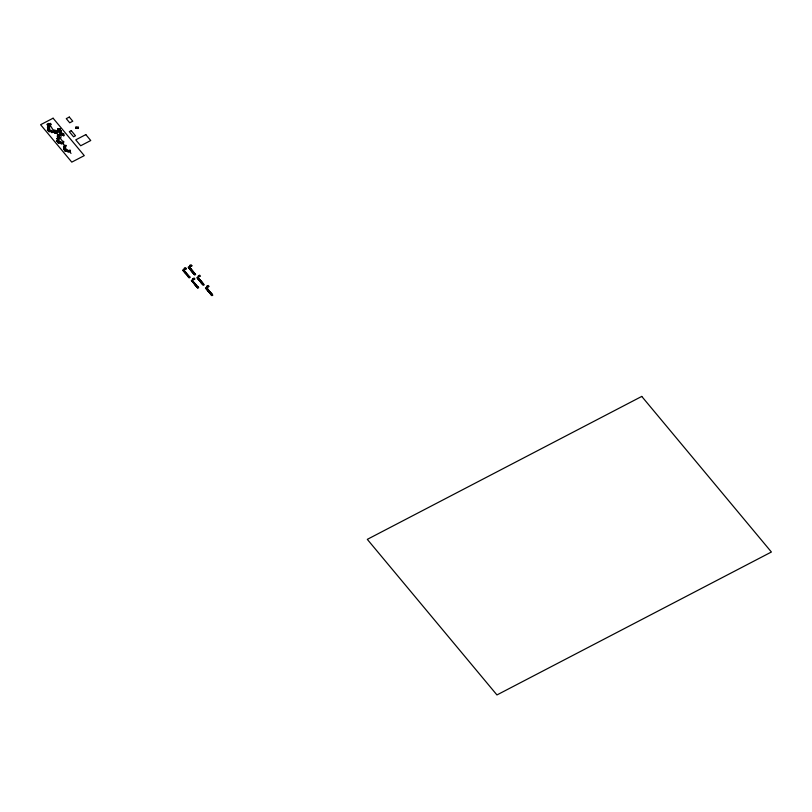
<?xml version="1.0" encoding="UTF-8"?>
<svg xmlns="http://www.w3.org/2000/svg" width="812" height="812" viewBox="0 0 812 812"><rect width="100%" height="100%" fill="white"/><g stroke="black" fill="none" stroke-linecap="round" stroke-linejoin="round"><path stroke-width="1.22" d="M49.167 123.992L48.72 123.454L46.903 124.439L48.69 126.591L48.74 125.799L49.288 126.378M49.116 124.206L48.202 123.728M49.776 124.317L48.608 125.058M49.877 124.449L48.466 125.18L47.989 124.601L50.496 123.343L50.923 123.85L49.979 124.195L50.618 124.804M50.192 124.865L50.821 124.693L50.303 124.023L50.821 124.693L50.273 125.028M47.847 126.916L48.395 126.581L49.43 127.829L48.253 127.454M47.938 127.078L47.38 127.322L48.75 128.925L49.918 129.057L48.507 129.798M48.426 126.733L49.836 125.992L50.324 126.57L48.913 127.311M47.817 127.778L48.832 128.093M47.806 127.829L48.69 127.443M48.294 129.078L48.334 128.286L48.882 128.864M49.43 128.479L47.705 129.707M47.532 129.555L47.401 130.316L48.284 129.92M48.06 129.26L48.7 129.524M47.411 130.265L47.878 129.92L49.035 131.3L48.446 131.503M48.162 129.778L49.319 131.138M49.197 131.026L48.385 131.493L49.339 131.727M49.42 130.894L50.831 130.153L51.318 130.732L49.867 131.432M49.167 131.524L50.06 131.554L47.999 129.067M51.491 132.194L52.08 130.996L53.105 132.234L52.506 132.508M51.43 132.173L52.242 131.717M52.465 131.585L53.876 130.844L54.363 131.422L52.912 132.112M59.55 128.57L60.494 128.803L59.855 129.981L58.819 128.743L59.682 128.783M59.459 129.402L58.048 130.133L57.571 129.555L59.418 128.479M52.384 132.407L51.856 132.681L50.517 131.057M57.622 129.575L59.012 128.864M59.357 129.281L57.611 130.935L52.973 129.707L49.238 123.789L49.836 123.515M59.581 129.149L60.037 129.839M53.186 132.041L54.15 132.295M55.551 132.315L56.962 131.574L57.449 132.153L55.338 132.924M53.704 131.676L54.607 132.904L55.165 131.727L56.19 132.965M55.429 132.569L54.972 131.869M55.652 132.437L56.962 131.625M55.47 133.148L54.516 132.914M55.998 132.853L57.388 132.143M60.403 130.864L61.083 130.58L61.489 131.067L60.89 131.331M61.073 130.62L59.377 130.58L60.616 131.838M56.708 133.3L56.789 132.407M60.139 132.244L60.809 132.041M61.052 131.605L60.423 131.219M61.276 132.214L61.174 131.453L59.844 132.143L61.367 132.833L61.458 132.123M57.967 134.802L59.032 135.107M58.028 136.162L59.185 136.558L58.149 135.31L57.855 135.959M57.682 135.807L57.134 136.051L58.606 138.405M58.18 135.462L59.591 134.731L60.068 135.299L58.657 136.04M58.84 135.31L59.073 135.827M58.312 136.02L58.971 136.619M57.55 136.558L58.434 136.172M62.839 133.777L63.509 133.493L63.915 133.98L63.316 134.244M62.94 133.899L62.422 133.168L61.813 133.493L63.042 134.751M58.119 137.066L58.048 137.867M76.399 127.687L75.577 128.154L76.531 128.387M76.622 127.555L78.033 126.824L78.51 127.403L77.069 128.093M62.575 135.157L63.234 134.954M63.488 134.518L62.808 134.477M76.196 127.981L75.617 127.291L76.226 126.976L77.262 128.215L76.399 128.174M76.501 127.809L75.881 127.2M57.236 138.172L57.784 137.847L58.819 139.085L58.21 139.4L57.632 138.71L58.758 139.075M63.701 135.127L63.6 134.366L62.27 135.056L63.793 135.746L63.884 135.036M57.185 139.085L57.794 138.842M58.19 138.446L59.641 137.817M58.291 138.568L59.702 137.837L59.225 137.258L56.769 138.578L58.129 140.192M77.333 128.012L78.307 128.276L77.85 127.657M57.053 140.983L57.378 140.324L59.449 142.81L58.586 142.77M57.226 141.197L58.413 142.557M57.54 141.044L58.708 142.394M57.388 141.329L56.363 141.065L58.819 139.745L59.296 140.314L57.784 140.933M58.576 142.283L57.764 142.75L58.718 142.983M58.799 142.151L60.21 141.42L60.697 141.998L59.246 142.689M59.723 142.303L59.124 141.988M60.91 142.587L61.458 143.247L60.849 142.567L61.458 142.252L62.494 143.501L61.895 143.765M60.809 143.44L61.631 142.973M61.854 142.841L63.265 142.1L63.742 142.679L62.301 143.379M61.763 143.673L61.235 143.947L59.905 142.323M63.965 146.251L64.513 145.927L65.549 147.165L64.361 146.789L64.95 147.429M64.057 146.414L63.498 146.657L64.858 148.271M64.544 146.069L65.955 145.338L66.442 145.916L65.021 146.647M65.214 145.916L65.346 146.485M63.925 147.165L64.798 146.779M63.651 148.9L63.519 149.652L64.402 149.266M64.138 148.555L65.549 147.825L66.036 148.403L64.625 149.134M64.808 148.403L65.041 148.921M63.793 149.063L64.107 148.413L66.178 150.89L65.315 150.849M63.996 149.256L65.143 150.636M64.28 149.124L65.437 150.474M65.143 149.652L64.534 149.966L65.234 149.804M65.021 150.494L64.919 151.336L67.426 150.078L66.949 149.499L65.539 150.23M68.279 150.494L67.64 150.667L68.198 151.326L67.589 150.656L68.188 150.332L69.223 151.58L68.624 151.844M68.584 150.92L69.994 150.19L70.482 150.758L67.975 152.027L66.635 150.403M67.548 151.519L68.482 151.164L68.005 150.474M68.685 151.042L69.984 150.23M69.345 151.154L70.268 151.641L69.294 151.377M183.319 270.102L183.268 270.812M183.634 269.99L186.344 268.681L185.532 267.645L184.05 268.417L184.689 269.117L182.649 270.132L189.135 277.917L190.15 277.379L183.837 269.878M189.957 265.392L190.8 266.407L191.926 265.818L191.053 264.773L189.561 265.544L190.353 266.488L191.865 265.808M186.415 268.701L185.288 269.279L184.436 268.264M188.79 267.94L189.754 267.483M183.573 271.178L184.06 270.924L188.78 276.577L188.262 276.801M189.094 268.305L190.059 267.848M189.44 268.721L190.394 268.254M183.979 271.665L184.497 271.452M189.592 268.782L190.17 268.366M189.673 269.005L190.647 268.549M190.028 269.422L190.982 268.955M185.156 273.076L185.674 272.852M190.607 270.122L191.561 269.655M190.85 270.406L191.815 269.96M191.196 270.832L192.15 270.366M191.348 270.893L191.997 270.528M191.429 271.117L192.403 270.66M191.784 271.533L192.738 271.066M186.324 274.476L187.085 274.557M192.018 271.817L192.951 271.33L192.048 271.847M192.606 272.517L193.571 272.061M192.951 272.933L193.906 272.467M193.185 273.218L194.159 272.771M193.54 273.644L194.494 273.167M193.692 273.705L194.271 273.289M193.774 273.928L194.748 273.471M188.557 277.156L189.531 276.709M194.078 274.283L195.042 273.837M188.749 277.379L189.703 276.912M191.936 280.434L191.886 281.145M193.774 279.47L192.221 280.282L198.696 287.702L197.752 288.189L191.327 280.485L193.297 279.46L192.728 278.77L194.139 278.029L194.951 279.013L193.906 279.561L193.053 278.597M199.295 276.537L198.24 275.897L199.65 275.156L200.473 276.141L199.427 276.689L198.564 275.725M197.397 278.272L198.372 277.826M192.19 281.51L192.677 281.257L197.387 286.91L196.869 287.133M197.702 278.638L198.666 278.181M192.596 281.997L193.195 281.876M198.047 279.054L199.011 278.587M198.29 279.338L199.255 278.881M198.635 279.754L199.59 279.287M198.788 279.815L199.366 279.409M198.869 280.038L199.843 279.592M199.224 280.465L200.178 279.988M193.763 283.408L194.281 283.185M200.402 280.252L199.458 280.749L200.432 280.292M193.977 283.652L194.535 283.479M199.803 281.165L200.767 280.698M200.046 281.449L201.011 280.993M200.391 281.865L201.346 281.399M194.951 284.829L195.53 284.687M195.113 285.022L195.662 284.91M200.635 282.15L201.599 281.693M200.98 282.566L201.934 282.099M201.214 282.85L202.158 282.363M201.244 282.891L202.188 282.403M196.108 286.22L196.626 285.997M196.281 286.433L196.869 286.291M201.802 283.55L202.767 283.104M202.147 283.977L203.101 283.51M202.391 284.261L203.355 283.804M197.174 287.489L198.138 287.042M202.685 284.616L203.66 284.17M197.357 287.712L198.311 287.245M206.522 287.6L207.913 286.869M206.015 288.605L206.979 288.158M206.349 288.95L207.222 288.504L206.38 288.991M206.928 289.661L207.831 289.234M207.253 290.087L208.207 289.62M207.415 290.178L208.237 290.615M207.517 290.361L208.42 289.945M207.831 290.797L208.785 290.331M207.984 290.858L208.562 290.442M208.105 291.061L209.009 290.645M208.42 291.498L209.374 291.031M209.009 292.198L209.963 291.731M209.273 292.462L210.176 292.046M209.587 292.899L210.541 292.432M209.861 293.173L210.765 292.756M210.176 293.609L211.13 293.142M210.45 293.873L211.323 293.416L210.481 293.914M210.998 294.594L211.932 294.157M211.303 294.959L212.236 294.462L211.333 294.989M77.719 127.728L78.246 128.266M76.937 127.393L77.79 128.499M207.182 286.057L208.034 287.022L209.08 286.474L208.268 285.489L206.857 286.23L207.547 287.062M189.632 265.565L190.363 266.438M190.729 269.462L190.069 268.853M193.398 272.7L194.251 273.674M201.102 281.906L200.442 281.297M202.269 283.307L201.609 282.698M207.375 289.427L206.705 288.818M207.953 290.128L207.293 289.519M209.131 291.538L208.461 290.929M210.298 292.939L209.638 292.33M184.73 271.939L184.202 271.584M185.897 273.339L185.369 272.984M193.337 282.272L192.809 281.916M195.682 285.083L195.154 284.728M58.88 128.763L59.865 129.94M58.748 128.946L57.774 128.682L58.231 129.301M58.312 129.169L58.768 129.717M60.656 132.123L61.357 132.884M63.082 135.036L63.793 135.797M60.291 132.417L58.738 130.661L57.794 131.148L60.352 134.224L61.306 133.736L60.413 132.671M62.717 135.33L61.489 133.96L60.535 134.447L61.144 135.178L60.656 138.882L62.443 141.024L63.874 141.552M56.251 131.991L56.708 132.539M58.718 135.178L59.306 135.655M48.71 123.505L49.562 124.612M56.272 132.772L58.444 135.32M55.155 131.777L56.14 132.955M58.139 135.36L59.124 136.538M63.082 142.932L63.529 143.562L62.565 143.298M65.396 145.713L64.858 145.145L64.777 145.947L62.169 142.679M48.964 126.449L49.329 127.098M58.352 137.715L58.708 138.355M65.082 145.795L65.447 146.434M52.78 131.412L53.633 132.529M68.898 150.758L71.02 153.387M49.217 127.89L48.588 127.281L49.055 127.981M51.887 131.138L52.374 131.828L51.724 131.219M58.606 139.146L57.967 138.547L58.434 139.238M61.276 142.394L61.753 143.085L61.113 142.486M65.336 147.236L64.706 146.627L65.173 147.317M67.843 150.565L68.462 151.174M51.532 131.331L52.08 131.991M50.659 130.986L51.105 131.615L50.131 131.351M60.037 142.252L60.484 142.871L59.52 142.607M65.001 148.2L64.453 147.632L64.402 148.413M58.302 140.841L57.713 139.542L57.672 140.334M65.853 150.068L67.223 150.951L66.249 150.687M53.095 118.207L40.6 124.713L71.781 162.126L84.275 155.62L53.095 118.207M69.294 117.06L66.269 118.633L69.741 122.805L72.775 121.221L69.294 117.06M71.253 130.661L69.304 131.676L73.557 136.781L75.506 135.766L71.253 130.661M58.352 141.552L57.814 141.836L58.413 141.572M85.818 134.609L75.76 139.857L80.682 145.764L90.741 140.517L85.818 134.609M189.176 266.732L188.161 267.26L194.647 275.035L195.662 274.507L189.176 266.732M191.196 269.219L190.262 269.706L191.226 269.259M193.307 271.746L192.363 272.233L193.327 271.766M197.783 277.115L196.849 277.613L203.274 285.317L204.208 284.829L197.783 277.115M202.503 282.779L201.569 283.266L202.523 282.799M206.4 287.458L205.456 287.945L211.881 295.649L212.815 295.162L206.4 287.458M207.598 288.899L206.664 289.387L207.618 288.92M209.557 291.305L208.694 291.762L209.587 291.346M211.699 293.822L210.765 294.309L211.719 293.842M641.754 396.418L367.308 539.361L496.954 694.94L771.4 552.008L641.754 396.418"/></g></svg>
